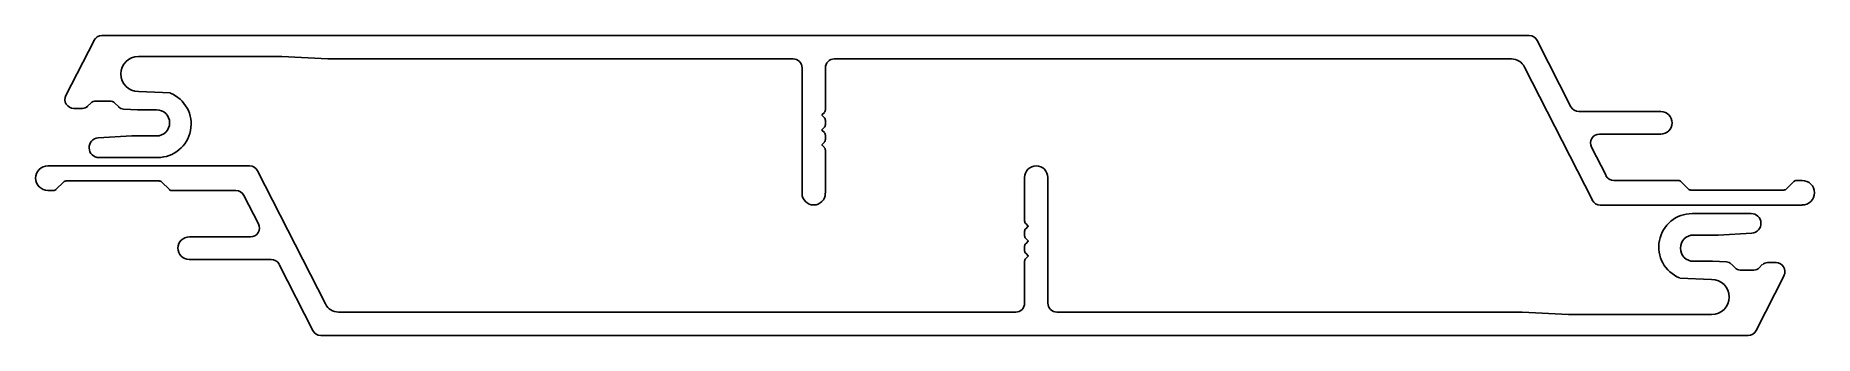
# Model space of a CAD drawing. Header units: inches. Extents: x -68 to 52, y 0 to 20.
import ezdxf

# ---------------------------------------------------------------- set-up
doc = ezdxf.new("R2010")
doc.units = ezdxf.units.IN
doc.header["$MEASUREMENT"] = 0

msp = doc.modelspace()

# ---------------------------------------------------------------- linework, layer by layer
at = {"color": 7, "linetype": 'Continuous'}
for p, q in [((-65.61, 16.3), (-63.72, 20)), ((-63.19, 20.33), (-38.41, 20.33)), ((-38.41, 20.33), (-16.03, 20.33)), ((-16.03, 20.33), (32.95, 20.33)), ((33.48, 20), (35.75, 15.55)), ((-51.08, 18.92), (-60.73, 18.92)), ((-47.98, 18.76), (-51.08, 18.92)), ((-16.63, 18.76), (-47.98, 18.76)), ((-16.03, 9.72), (-16.03, 18.16)), ((-14.46, 18.16), (-14.46, 15.34)), ((31.74, 18.76), (-13.86, 18.76)), ((37.2, 9.26), (32.63, 18.21)), ((-63.94, 15.78), (-64.15, 15.58)), ((-62.67, 15.93), (-63.59, 15.93)), ((-62.06, 15.53), (-62.31, 15.78)), ((-60.73, 16.57), (-58.58, 16.47)), ((-64.5, 15.43), (-65.08, 15.43)), ((-60.8, 15.34), (-61.73, 15.39)), ((-59.51, 15.34), (-60.8, 15.34)), ((-14.53, 15.16), (-14.71, 14.99)), ((-14.71, 14.98), (-14.53, 14.81)), ((-14.46, 15.34), (-14.46, 15.34)), ((-14.46, 14.63), (-14.46, 14.34)), ((-14.46, 14.34), (-14.46, 14.63)), ((-14.46, 14.63), (-14.46, 14.34)), ((-14.46, 14.34), (-14.46, 14.63)), ((-14.46, 14.63), (-14.46, 14.34)), ((36.29, 15.22), (41.81, 15.22)), ((-63.44, 13.46), (-61.17, 13.58)), ((-61.17, 13.58), (-59.51, 13.58)), ((-14.53, 14.16), (-14.71, 13.99)), ((-14.71, 13.98), (-14.53, 13.81)), ((-14.46, 13.63), (-14.46, 13.34)), ((41.8, 13.7), (37.67, 13.7)), ((-59.43, 12.13), (-63.39, 12.13)), ((-14.53, 13.16), (-14.71, 12.99)), ((-14.71, 12.98), (-14.53, 12.81)), ((-14.46, 12.63), (-14.46, 9.72)), ((37.14, 12.83), (38.12, 10.91)), ((-66.83, 11.56), (-53.24, 11.56)), ((-52.7, 11.23), (-48.14, 2.28)), ((-66.45, 9.91), (-66.83, 9.91)), ((-65.78, 10.47), (-66.27, 9.99)), ((-59.33, 10.55), (-65.6, 10.55)), ((-58.67, 9.99), (-59.16, 10.47)), ((-54.16, 9.91), (-58.49, 9.91)), ((-1.04, 7.86), (-1.04, 10.78)), ((0.53, 10.78), (0.53, 2.33)), ((38.65, 10.58), (42.99, 10.58)), ((43.16, 10.51), (43.65, 10.02)), ((43.83, 9.94), (50.1, 9.94)), ((50.28, 10.02), (50.77, 10.51)), ((50.94, 10.58), (51.33, 10.58)), ((-52.64, 7.66), (-53.62, 9.58)), ((51.33, 8.93), (37.73, 8.93)), ((-0.8, 7.52), (-0.97, 7.69)), ((-0.97, 7.33), (-0.8, 7.5)), ((43.92, 8.36), (47.89, 8.36)), ((-57.3, 6.79), (-53.18, 6.79)), ((-1.04, 6.86), (-1.04, 7.16)), ((-1.04, 5.86), (-1.04, 6.16)), ((-1.04, 6.16), (-1.04, 5.86)), ((-1.04, 5.86), (-1.04, 6.16)), ((-1.04, 6.16), (-1.04, 5.86)), ((-1.04, 5.86), (-1.04, 6.16)), ((-0.8, 6.52), (-0.97, 6.69)), ((-0.97, 6.33), (-0.8, 6.5)), ((45.67, 6.91), (44.01, 6.91)), ((47.94, 7.04), (45.67, 6.91)), ((-51.79, 5.27), (-57.32, 5.27)), ((-48.99, 0.49), (-51.26, 4.94)), ((-1.04, 2.33), (-1.04, 5.16)), ((-1.04, 5.16), (-1.04, 5.16)), ((-0.8, 5.52), (-0.97, 5.69)), ((-0.97, 5.33), (-0.8, 5.5)), ((44.01, 5.15), (45.3, 5.15)), ((45.3, 5.15), (46.23, 5.11)), ((46.56, 4.96), (46.81, 4.71)), ((48.44, 4.71), (48.64, 4.92)), ((49, 5.06), (49.57, 5.06)), ((45.23, 3.92), (43.08, 4.02)), ((47.16, 4.56), (48.08, 4.56)), ((50.11, 4.19), (48.22, 0.49)), ((-47.25, 1.73), (-1.64, 1.73)), ((1.13, 1.73), (32.48, 1.73)), ((32.48, 1.73), (35.58, 1.57)), ((35.58, 1.57), (45.23, 1.57)), ((0.53, 0.16), (-48.45, 0.16)), ((22.91, 0.16), (0.53, 0.16)), ((47.69, 0.16), (22.91, 0.16))]:
    msp.add_line(p, q, dxfattribs=at)
for centre, radius, start, end in [((-63.19, 19.73), 0.6, 90, 152.9901), ((32.95, 19.73), 0.6, 27.01, 90), ((-60.73, 17.75), 1.18, 90, 270), ((-16.63, 18.16), 0.6, 360, 90), ((-13.86, 18.16), 0.6, 90, 180), ((31.74, 17.76), 1, 27.01, 90), ((-65.08, 16.03), 0.6, 152.9901, 270), ((-64.5, 15.93), 0.5, 270, 315), ((-63.59, 15.43), 0.5, 90, 135), ((-62.67, 15.43), 0.5, 45, 90), ((-59.43, 14.38), 2.25, 270, 67.962), ((-61.71, 15.89), 0.5, 225, 267.3954), ((-59.51, 14.46), 0.882, 270, 90), ((-14.7, 14.98), 0.008, 135, 225), ((-14.71, 15.34), 0.25, 315, 360), ((-14.71, 14.63), 0.25, 0, 45), ((36.29, 15.82), 0.6, 207.01, 270), ((41.81, 14.46), 0.76, 269.3517, 89.3517), ((-63.39, 12.79), 0.664, 94.3056, 270), ((-14.7, 13.98), 0.008, 135, 225), ((-14.71, 14.34), 0.25, 315, 360), ((-14.71, 13.63), 0.25, 360, 45), ((-14.71, 13.34), 0.25, 315, 360), ((37.67, 13.1), 0.6, 90.0017, 207.01), ((-14.7, 12.98), 0.008, 135, 225), ((-14.71, 12.63), 0.25, 0, 45), ((-66.83, 10.74), 0.825, 90, 270), ((-53.24, 10.96), 0.6, 27.01, 90), ((-0.26, 10.78), 0.785, 0, 180), ((38.65, 11.18), 0.6, 207.01, 270), ((-66.45, 10.16), 0.25, 270, 315), ((-65.6, 10.3), 0.25, 90, 135), ((-59.33, 10.3), 0.25, 45, 90), ((-58.49, 10.16), 0.25, 225, 270), ((-54.16, 9.31), 0.6, 27.01, 90), ((-15.25, 9.72), 0.785, 180, 0), ((42.99, 10.33), 0.25, 45, 90), ((43.83, 10.19), 0.25, 225, 270), ((50.1, 10.19), 0.25, 270, 315), ((50.94, 10.33), 0.25, 90, 135), ((51.33, 9.76), 0.825, 270, 90), ((37.73, 9.53), 0.6, 207.01, 270), ((-53.18, 7.39), 0.6, 270.0017, 27.01), ((-0.79, 7.86), 0.25, 180, 225), ((-0.79, 7.16), 0.25, 135, 180), ((-0.8, 7.51), 0.008, 315, 45), ((43.92, 6.11), 2.25, 90, 247.962), ((47.89, 7.7), 0.664, 274.3056, 90), ((-57.31, 6.03), 0.76, 89.3517, 269.3517), ((-0.79, 6.86), 0.25, 180, 225), ((-0.79, 6.16), 0.25, 135, 180), ((-0.8, 6.51), 0.008, 315, 45), ((44.01, 6.03), 0.882, 90, 270), ((-51.79, 4.67), 0.6, 27.01, 90), ((-0.79, 5.86), 0.25, 180, 225), ((-0.79, 5.16), 0.25, 135, 180), ((-0.8, 5.51), 0.008, 315, 45), ((46.2, 4.61), 0.5, 45, 87.3954), ((49, 4.56), 0.5, 90, 135), ((49.57, 4.46), 0.6, 332.9901, 90), ((45.23, 2.74), 1.18, 270, 90), ((47.16, 5.06), 0.5, 225, 270), ((48.08, 5.06), 0.5, 270, 315), ((-47.25, 2.73), 1, 207.01, 270), ((-1.64, 2.33), 0.6, 270, 0), ((1.13, 2.33), 0.6, 180, 270), ((-48.45, 0.76), 0.6, 207.01, 270), ((47.69, 0.76), 0.6, 270, 332.9901)]:
    msp.add_arc(centre, radius, start, end, dxfattribs=at)

doc.saveas('drawing.dxf')
